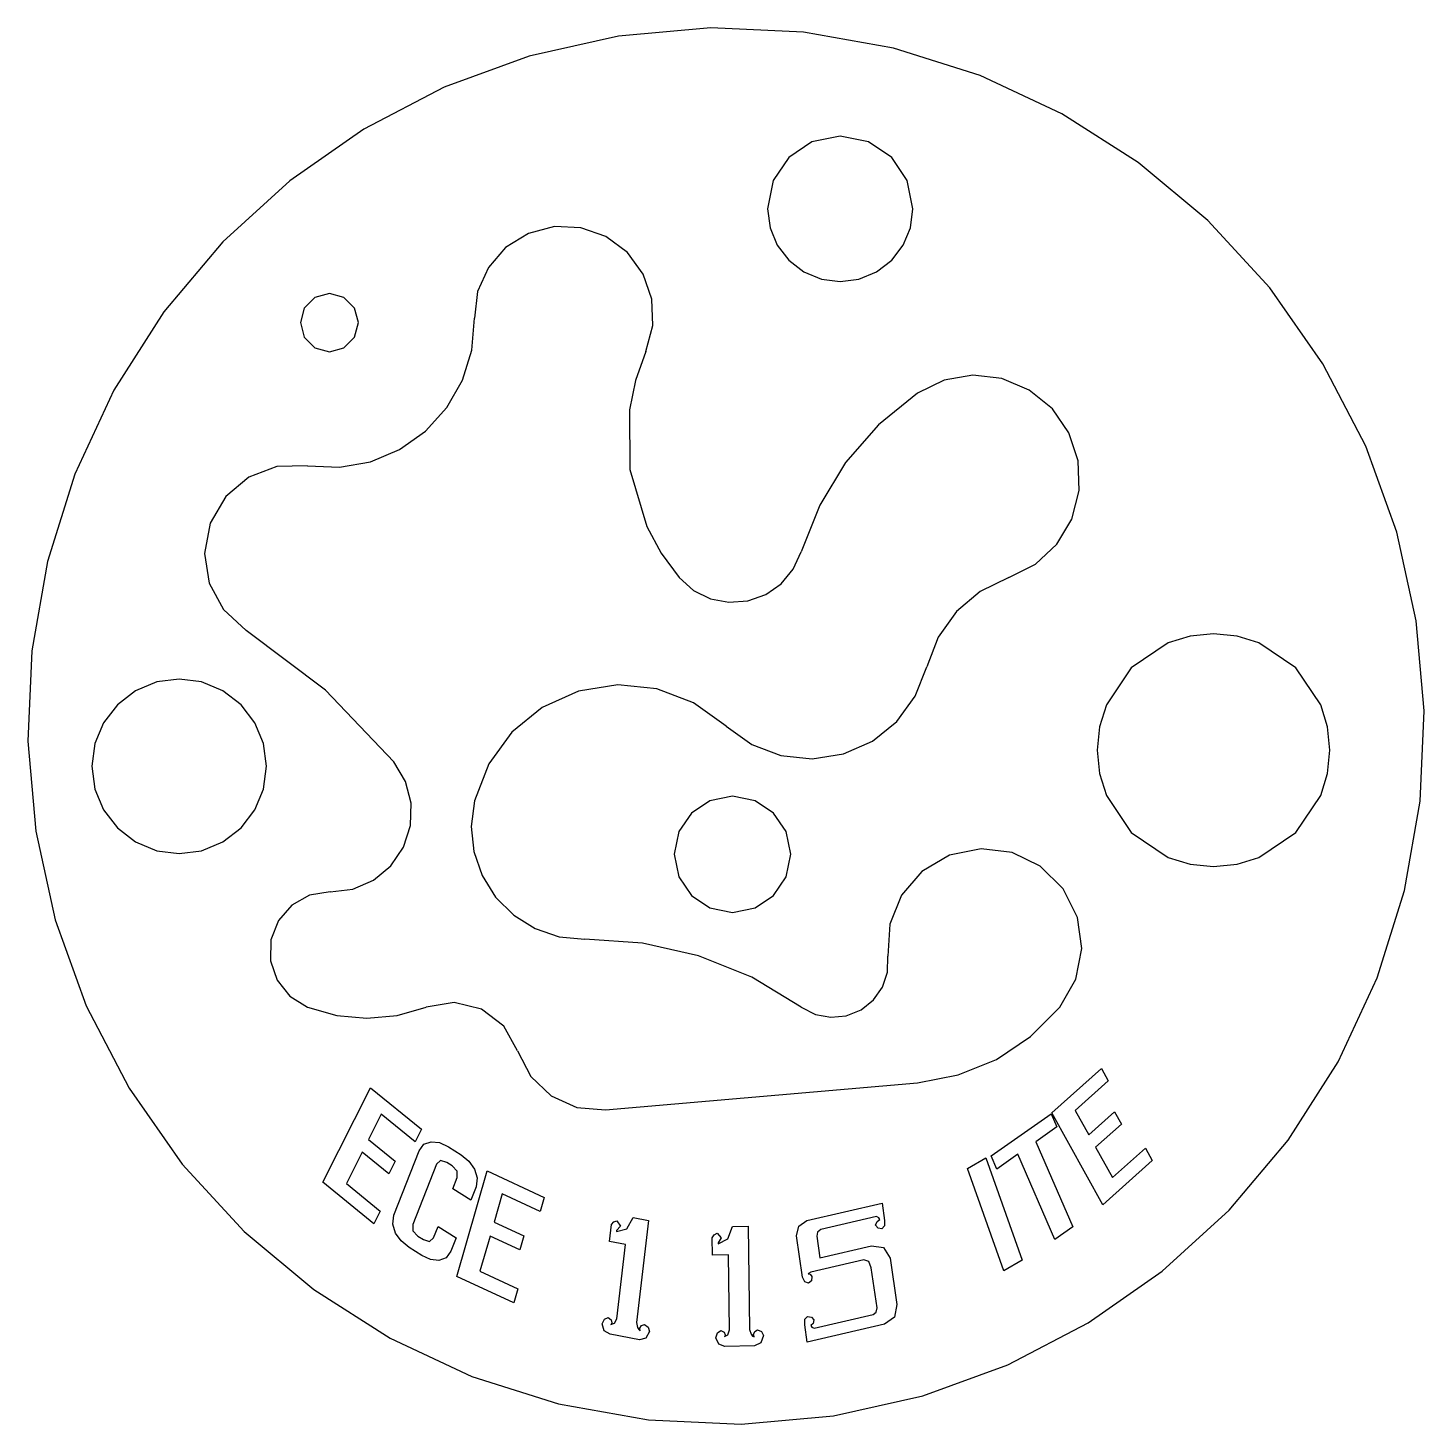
# Model space of a CAD drawing. Extents: x 0.1 to 48.1, y 0.1 to 48.1.
import ezdxf

# ---------------------------------------------------------------- set-up
doc = ezdxf.new("R2010")
doc.units = 0

msp = doc.modelspace()

# ---------------------------------------------------------------- linework, layer by layer
at = {"layer": 'MODELSKETCH_VISIBLE', "color": 10}
msp.add_lwpolyline([(23.612481, 48.126807), (20.438772, 47.846938), (17.369929, 47.160592), (14.440482, 46.088713), (11.684959, 44.652247), (9.13789, 42.87214), (6.833804, 40.769338), (4.807232, 38.364786), (3.092701, 35.679429), (1.74822, 32.790983), (0.808192, 29.790114), (0.271743, 26.717198), (0.137997, 23.612613), (0.406081, 20.516733), (1.075118, 17.469935), (2.144235, 14.512596), (3.612557, 11.685091), (5.441784, 9.076512), (7.570599, 6.76199), (9.963597, 4.760953), (12.585375, 3.092833), (15.400527, 1.77706), (18.37365, 0.833065), (21.469339, 0.280278), (24.652191, 0.138129), (27.8259, 0.417998), (30.894743, 1.104344), (33.82419, 2.176223), (36.579713, 3.612689), (39.126782, 5.392796), (41.430868, 7.495598), (43.45744, 9.90015), (45.171971, 12.585506), (46.516452, 15.473953), (47.45648, 18.474822), (47.992929, 21.547738), (48.126675, 24.652323), (47.858591, 27.748203), (47.189554, 30.795001), (46.120437, 33.75234), (44.652115, 36.579845), (42.822888, 39.188423), (40.694073, 41.502946), (38.301075, 43.503983), (35.679297, 45.172103), (32.864145, 46.487875), (29.891022, 47.431871), (26.795333, 47.984658), (23.612481, 48.126807), (23.612481, 48.126807)], close=True, dxfattribs=at)
for points in [[(30.559748, 41.905487), (30.363285, 42.878599), (29.827515, 43.673252), (29.032862, 44.209022), (28.05975, 44.405484), (27.086639, 44.209022), (26.291986, 43.673252), (25.756216, 42.878599), (25.559753, 41.905487), (25.646292, 41.253194), (25.894689, 40.655489), (26.288119, 40.141518), (26.809752, 39.740426), (27.417924, 39.489224), (28.05975, 39.40549), (28.701577, 39.489224), (29.309749, 39.740426), (29.831382, 40.141518), (30.224812, 40.655489), (30.473209, 41.253194), (30.559748, 41.905487), (30.559748, 41.905487)], [(21.372495, 37.001732), (21.613429, 37.89521), (21.581029, 38.800622), (21.286527, 39.657413), (20.741158, 40.405025), (19.998278, 40.956823), (19.144059, 41.258705), (18.23896, 41.298914), (17.343437, 41.065696), (16.557658, 40.576919), (15.963556, 39.892913), (15.594238, 39.065613), (15.482811, 38.146953)], [(11.502109, 37.996776), (11.368135, 38.496776), (11.00211, 38.862801), (10.50211, 38.996776), (10.00211, 38.862801), (9.636085, 38.496776), (9.502111, 37.996776), (9.636085, 37.496776), (10.00211, 37.130751), (10.50211, 36.996777), (11.00211, 37.130751), (11.368135, 37.496776), (11.502109, 37.996776), (11.502109, 37.996776)], [(9.752313, 33.070532), (10.84683, 33.025696), (11.912436, 33.217544), (12.911476, 33.634964), (13.806298, 34.266844), (14.541486, 35.078925), (15.076348, 36.020329), (15.395314, 37.055019), (15.482811, 38.146953)], [(21.372495, 37.001732), (21.018547, 36.010717), (20.811389, 34.995043), (20.828455, 32.950298), (21.405718, 30.988655), (21.898807, 30.076859), (22.525206, 29.231274)], [(33.855293, 29.231274), (34.76871, 29.691918), (35.501518, 30.377371), (36.014945, 31.239488), (36.270222, 32.230123), (36.234446, 33.252494), (35.918888, 34.205005), (35.35103, 35.032284), (34.558357, 35.678962), (33.614976, 36.074632), (32.617864, 36.186978), (31.628813, 36.01777), (30.709613, 35.568777)], [(30.709613, 35.568777), (29.37139, 34.478953), (28.245372, 33.187267), (27.3537, 31.723952), (26.718516, 30.119241)], [(9.752313, 33.070532), (8.692209, 33.047673), (7.727659, 32.68092), (6.937845, 32.016798), (6.401947, 31.101836), (6.207263, 30.05951), (6.368753, 29.040302), (6.857089, 28.131241), (7.642941, 27.419356)], [(22.525206, 29.231274), (23.016329, 28.794303), (23.595557, 28.507865), (24.229606, 28.383236), (24.885196, 28.431692), (25.504154, 28.653132), (26.033264, 29.024069), (26.446669, 29.520705), (26.718516, 30.119241)], [(33.855293, 29.231274), (32.873121, 28.756768), (32.052516, 28.063408), (31.428341, 27.189026), (31.035457, 26.171451)], [(12.715884, 22.902131), (10.365114, 25.36929), (7.642941, 27.419356)], [(44.891375, 23.301995), (44.809856, 24.107908), (44.576617, 24.858507), (43.71929, 26.129478), (42.448006, 26.986343), (41.697323, 27.219309), (40.89138, 27.300535), (40.085438, 27.219309), (39.334754, 26.986343), (38.063471, 26.129478), (37.206144, 24.858507), (36.972905, 24.107908), (36.891386, 23.301995), (36.972905, 22.496082), (37.206144, 21.745484), (38.063471, 20.474512), (39.334754, 19.617647), (40.085438, 19.384681), (40.89138, 19.303455), (41.697323, 19.384681), (42.448006, 19.617647), (43.71929, 20.474512), (44.576617, 21.745484), (44.809856, 22.496082), (44.891375, 23.301995), (44.891375, 23.301995)], [(24.132336, 24.132468), (25.018579, 23.495353), (26.022559, 23.114351), (27.090536, 23.002251), (28.168766, 23.171842), (29.1661, 23.615312), (30.001772, 24.289695), (30.637614, 25.155054), (31.035457, 26.171451)], [(8.338038, 22.746503), (8.234192, 23.529255), (7.936115, 24.246502), (7.464, 24.863267), (6.83804, 25.344577), (6.108233, 25.646019), (5.338041, 25.7465), (4.567849, 25.646019), (3.838043, 25.344577), (3.212083, 24.863267), (2.739968, 24.246502), (2.441891, 23.529255), (2.338044, 22.746503), (2.441891, 21.963751), (2.739968, 21.246505), (3.212083, 20.629739), (3.838043, 20.14843), (4.567849, 19.846987), (5.338041, 19.746506), (6.108233, 19.846987), (6.83804, 20.14843), (7.464, 20.629739), (7.936115, 21.246505), (8.234192, 21.963751), (8.338038, 22.746503), (8.338038, 22.746503)], [(24.132336, 24.132468), (23.019978, 24.931657), (21.759782, 25.408681), (20.419493, 25.547497), (19.066854, 25.332062), (17.816712, 24.772431), (16.770702, 23.923014), (15.976758, 22.8343), (15.482811, 21.556779)], [(10.53227, 18.431392), (11.309131, 18.529667), (12.01382, 18.835509), (12.606349, 19.32442), (13.046733, 19.971903), (13.286661, 20.717293), (13.307988, 21.485193), (13.115975, 22.229005), (12.715884, 22.902131)], [(26.355169, 19.72314), (26.19779, 20.501395), (25.769126, 21.136881), (25.133485, 21.565314), (24.355172, 21.72241), (23.576859, 21.565314), (22.941217, 21.136881), (22.512553, 20.501395), (22.355174, 19.72314), (22.512553, 18.944884), (22.941217, 18.309398), (23.576859, 17.880965), (24.355172, 17.723869), (25.133485, 17.880965), (25.769126, 18.309398), (26.19779, 18.944884), (26.355169, 19.72314), (26.355169, 19.72314)], [(15.482811, 21.556779), (15.374882, 20.683354), (15.465813, 19.819052), (15.748236, 18.99715), (16.214782, 18.250923), (16.838566, 17.630106), (17.577078, 17.171973), (18.399514, 16.891106), (19.275068, 16.80209)], [(35.6125, 14.471617), (36.157195, 15.430872), (36.358493, 16.48753), (36.214035, 17.553447), (35.721459, 18.540479), (34.934615, 19.313616), (33.965306, 19.779971), (32.898102, 19.914588), (31.817571, 19.692511), (30.868035, 19.131044), (30.168016, 18.314331), (29.763384, 17.317677), (29.700014, 16.216383)], [(10.53227, 18.431392), (9.820745, 18.317149), (9.208744, 17.976207), (8.746876, 17.449457), (8.485751, 16.777793), (8.472658, 16.057274), (8.700269, 15.394718), (9.137261, 14.847156), (9.752313, 14.471617)], [(26.718516, 14.471617), (25.014959, 15.494288), (23.182818, 16.231015), (21.257664, 16.670661), (19.275068, 16.80209)], [(26.718516, 14.471617), (27.205301, 14.221234), (27.732642, 14.121227), (28.266867, 14.173122), (28.774306, 14.378445), (29.201859, 14.720277), (29.508769, 15.160613), (29.679875, 15.66935), (29.700014, 16.216383)], [(9.752313, 14.471617), (10.758721, 14.183837), (11.792195, 14.087911), (12.825669, 14.183837), (13.832077, 14.471617)], [(16.967714, 12.962488), (16.497283, 13.809623), (15.728042, 14.398867), (14.787627, 14.632451), (13.832077, 14.471617)], [(30.709613, 11.870131), (32.114568, 12.136883), (33.425333, 12.672805), (34.60396, 13.457761), (35.6125, 14.471617)], [(16.967714, 12.962488), (17.419629, 12.080056), (18.120603, 11.416619), (19.000232, 11.01942), (19.988112, 10.935703)], [(19.98812, 10.934989), (30.709605, 11.868967)]]:
    msp.add_lwpolyline(points, dxfattribs=at)
at = {"layer": 'MODELSKETCH_VISIBLE', "color": 170}
for points in [[(38.781442, 9.200725), (37.081576, 7.678565), (35.333677, 10.833734), (37.033543, 12.355894), (37.267152, 11.934201), (36.135882, 10.921198), (36.603101, 10.077811), (37.491534, 10.873364), (37.725142, 10.45167), (36.836712, 9.656117), (37.416564, 8.609412), (38.547834, 9.622418), (38.781442, 9.200725)], [(12.028965, 7.024459), (10.278839, 8.451586), (11.917613, 11.700046), (13.667739, 10.272918), (13.448714, 9.838755), (12.283997, 10.788517), (11.845947, 9.920194), (12.760647, 9.174308), (12.541622, 8.740145), (11.626922, 9.486031), (11.083272, 8.408381), (12.247989, 7.458619), (12.028965, 7.024459)], [(35.502611, 10.352019), (34.779987, 9.843656), (36.053202, 6.918228), (35.438338, 6.485673), (34.165125, 9.411101), (33.442501, 8.902734), (33.246083, 9.354039), (35.306189, 10.803325), (35.502611, 10.352019)], [(13.583384, 9.533673), (13.751316, 9.756764), (13.994103, 9.840097), (14.282517, 9.812379), (14.590649, 9.669418), (15.025454, 9.395142), (15.294898, 9.173767), (15.486717, 8.898539), (15.58139, 8.602334), (15.543251, 8.297374), (15.362939, 7.835331), (14.739935, 8.22832), (14.891268, 8.616109), (14.887498, 8.834407), (14.721838, 9.010879), (14.533639, 9.129593), (14.316411, 9.19465), (14.177408, 9.066413), (13.369224, 6.995462), (13.372992, 6.777165), (13.545142, 6.596599), (13.733341, 6.477885), (13.944079, 6.416922), (14.083082, 6.545159), (14.234415, 6.932948), (14.857419, 6.539955), (14.677107, 6.077912), (14.509176, 5.854821), (14.263169, 5.76324), (13.977975, 5.799193), (13.676332, 5.93806), (13.241527, 6.212335), (12.965593, 6.437805), (12.770555, 6.704781), (12.679101, 7.009237), (12.71724, 7.314198), (13.583384, 9.533673)], [(33.683682, 5.408444), (32.434323, 8.925608), (33.068153, 9.289541), (34.317514, 5.772376), (33.683682, 5.408444)], [(16.836351, 4.307213), (14.883834, 5.215718), (15.927071, 8.839843), (17.879588, 7.931339), (17.740158, 7.446966), (16.440748, 8.051583), (16.161887, 7.082842), (17.182367, 6.608016), (17.042936, 6.123644), (16.022457, 6.598473), (15.676371, 5.396199), (16.975782, 4.791582), (16.836351, 4.307213)], [(29.57707, 3.568641), (26.926531, 2.949159), (26.840084, 3.547035), (26.841142, 3.743928), (26.93754, 3.841379), (27.07365, 3.816991), (27.146368, 3.721609), (27.127767, 3.595518), (27.048816, 3.530242), (27.087794, 3.464432), (27.165595, 3.435805), (29.189123, 3.908744), (29.295266, 3.989742), (29.326804, 4.128219), (29.126404, 5.514207), (29.036657, 5.727351), (28.873931, 5.782969), (27.042781, 5.354992), (26.968332, 5.309496), (26.954071, 5.306132), (27.022127, 5.293955), (27.085101, 5.215025), (27.070443, 5.061757), (26.971425, 4.982428), (26.846947, 5.02825), (26.757933, 5.185379), (26.552291, 6.607599), (26.636011, 6.945573), (26.911111, 7.131611), (29.497524, 7.736107), (29.583971, 7.138231), (29.58159, 6.950397), (29.492317, 6.854614), (29.357514, 6.86992), (29.276361, 6.972696), (29.32346, 7.105447), (29.416662, 7.174056), (29.386118, 7.23247), (29.307008, 7.270169), (27.397481, 6.823875), (27.278397, 6.730491), (27.253976, 6.593676), (27.361381, 5.850858), (29.128407, 6.26385), (29.549678, 6.203105), (29.77119, 5.842822), (30.001716, 4.248487), (29.923971, 3.818263), (29.577044, 3.568611), (29.57707, 3.568641)], [(20.146946, 3.226035), (19.948765, 3.347407), (19.874087, 3.585057), (19.951705, 3.747279), (20.08206, 3.797071), (20.18313, 3.722043), (20.207208, 3.615042), (20.186464, 3.563101), (20.179294, 3.564446), (20.294253, 3.607843), (20.377967, 3.759597), (20.677054, 6.310355), (20.125327, 6.414924), (20.19369, 6.997955), (20.278161, 7.093694), (20.384883, 7.129341), (20.501797, 6.939558), (20.374022, 6.786842), (20.37082, 6.759528), (20.725748, 6.850567), (20.939687, 7.238383), (21.469919, 7.137888), (21.058675, 3.630596), (21.089605, 3.457112), (21.132285, 3.383837), (21.179238, 3.347), (21.174528, 3.431705), (21.22927, 3.523767), (21.328828, 3.560769), (21.457492, 3.471197), (21.498791, 3.323685), (21.376802, 3.095376), (21.157259, 3.034551), (20.146949, 3.226035), (20.146946, 3.226035)], [(24.095548, 2.803665), (23.884393, 2.88205), (23.780057, 3.100903), (23.835688, 3.277119), (23.957851, 3.353428), (24.067235, 3.300498), (24.104793, 3.199972), (24.091035, 3.144404), (24.083785, 3.14425), (24.191581, 3.211039), (24.254579, 3.378203), (24.220437, 5.956783), (23.662688, 5.944841), (23.654883, 6.53423), (23.725854, 6.64629), (23.826531, 6.703718), (23.966353, 6.540897), (23.860017, 6.363598), (23.860281, 6.335981), (24.198651, 6.499824), (24.359642, 6.927014), (24.895658, 6.938485), (24.942606, 3.392936), (24.995504, 3.228255), (25.047063, 3.164877), (25.098133, 3.138336), (25.082549, 3.220909), (25.124668, 3.323143), (25.2181, 3.380413), (25.35658, 3.318894), (25.416357, 3.181995), (25.325484, 2.931331), (25.116765, 2.825534), (24.095435, 2.803669), (24.095548, 2.803665)]]:
    msp.add_lwpolyline(points, dxfattribs=at)

doc.saveas('drawing.dxf')
